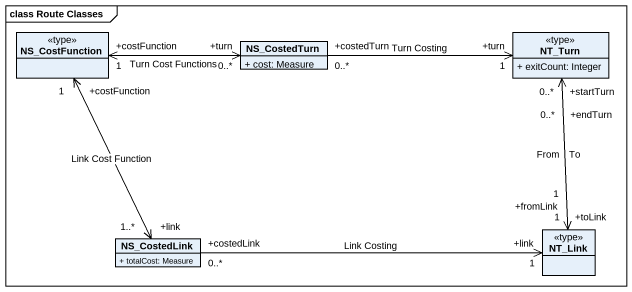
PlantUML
@startuml
mainframe class Route Classes
hide circle
hide empty members
skinparam classAttributeIconSize 0
class NS_CostFunction <<type>>
class NS_CostedTurn {
  + cost: Measure
}
class NT_Turn <<type>> {
  + exitCount: Integer
}
class NS_CostedLink {
  + totalCost: Measure
}
class NT_Link <<type>>
NS_CostFunction "+costFunction\n1" <-right-> "+turn\n0..*" NS_CostedTurn : Turn Cost Functions
NS_CostFunction "+costFunction\n1" <--> "+link\n1..*" NS_CostedLink : Link Cost Function
NT_Turn "+turn\n1" <-left- "+costedTurn\n0..*" NS_CostedTurn : Turn Costing
NT_Turn "+startTurn\n0..*" <--> "+toLink\n1" NT_Link : To
NT_Turn "+endTurn\n0..*" <--> "+fromLink\n1" NT_Link : From
NT_Link "+link\n1" <-left- "+costedLink\n0..*" NS_CostedLink : Link Costing
@enduml
